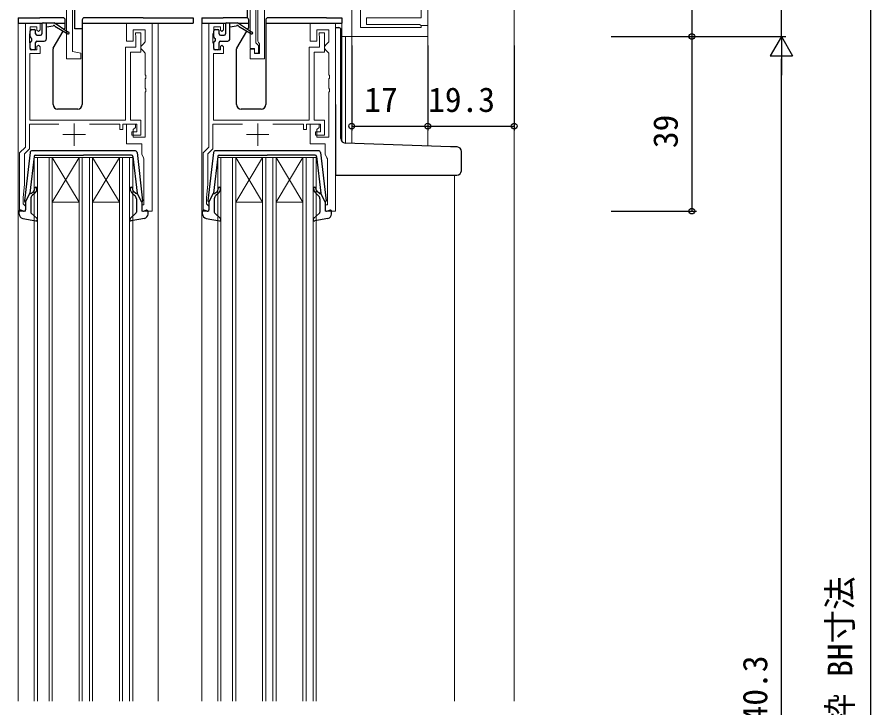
# Model space of a CAD drawing. Units: millimetres, scale not verified. Extents: x -437 to 438, y -331 to 329.
# Drawn here: x -320.2 to -129.5, y -31.3 to 123.1 of the extents above; entities that cross this region are included whole.
import ezdxf
from ezdxf.enums import TextEntityAlignment as Align

# ---------------------------------------------------------------- set-up
doc = ezdxf.new("R2010")
doc.units = ezdxf.units.MM
doc.header["$LTSCALE"] = 2
doc.layers.add('0-2_YKK_11', color=7, linetype='Continuous', lineweight=18)
doc.layers.add('0-4_YKK_12', color=2, linetype='Continuous', lineweight=18)
doc.layers.add('0-5_YKK_13', color=4, linetype='Continuous')
doc.layers.add('0-7_YKK_D', color=6, linetype='Continuous')
doc.styles.add('ＭＳ ゴシック', font='')
doc.styles.get('ＭＳ ゴシック').set_extended_font_data('MS Gothic')

msp = doc.modelspace()

# ---------------------------------------------------------------- linework, layer by layer
at = {"layer": '0-2_YKK_11'}
for p, q in [((-307.5, 99.3), (-307.5, 94.3)), ((-266.5, 99.3), (-266.5, 94.3)), ((-310, 96.8), (-305, 96.8)), ((-269, 96.8), (-264, 96.8))]:
    msp.add_line(p, q, dxfattribs=at)
at = {"layer": '0-2_YKK_11', "color": 211}
for points in [[(-268.2, 136.5), (-269.7, 136.5), (-269.7, 137.2), (-268.2, 137.2), (-268.2, 140.299), (-272.013, 140.7), (-307.9, 140.7), (-307.9, 137.2), (-306.4, 137.2), (-306.4, 136.5), (-307.9, 136.5), (-307.9, 115.335), (-306, 115), (-306, 113.7), (-309.2, 113.7), (-309.2, 134.4), (-312.2, 134.4), (-312.2, 135.1), (-309.2, 135.1), (-309.2, 140.7), (-328.3, 140.7)], [(-266.9, 137), (-266.9, 117.3), (-266.6, 117), (-266.3, 116.7), (-266.3, 115), (-267.2, 115), (-267.2, 116), (-268.2, 116), (-268.2, 136.5)], [(-265, 134.679), (-265, 113.7), (-268.2, 113.7), (-268.2, 115.9), (-267.2, 115.9), (-267.2, 114.9), (-266.1, 114.9), (-266.1, 117.1), (-266.3, 117.383), (-266.5, 117.666), (-266.5, 135.3)], [(-243.5, 135), (-243.5, 120.7), (-230, 120.7), (-230, 121.2), (-228.5, 121.2), (-228.5, 118.7), (-245.5, 118.7), (-245.5, 133.5)], [(-228.5, 134.2), (-228.5, 121.2), (-230, 121.2), (-230.346, 121.4), (-242.2, 121.4), (-242.2, 122.9), (-230, 122.9), (-230, 134.2)]]:
    msp.add_lwpolyline(points, dxfattribs=at)
at = {"layer": '0-2_YKK_11'}
for points in [[(-310.898, 99.1), (-317.5, 99.1), (-317.5, 93.627), (-318.6, 92.527), (-318.6, 85.7), (-318.9, 82.7), (-318.9, 81.3), (-318.7, 81.1), (-318.4, 80.8), (-318.4, 79.7), (-319.7, 79.7), (-319.7, 92.7), (-318.4, 94), (-318.4, 121.7), (-315.1, 121.7), (-315.1, 120.2), (-315.5, 119.8), (-315.8, 120.1), (-315.8, 120.9), (-317.3, 120.9), (-317.3, 119.7), (-317.4, 119.476), (-317.5, 119.253), (-317.5, 117.347), (-317.4, 117.124), (-317.3, 116.9), (-317.3, 115.7), (-315.8, 115.7), (-315.8, 116.5), (-315.5, 116.8), (-315.1, 116.4), (-315.1, 114.9), (-317.4, 114.9), (-317.4, 100), (-296, 100), (-296, 116.3), (-293.7, 116.3), (-293.7, 118.768), (-293.75, 118.934), (-293.8, 119.1)], [(-269.898, 99.1), (-276.5, 99.1), (-276.5, 93.627), (-277.6, 92.527), (-277.6, 85.7), (-277.9, 82.7), (-277.9, 81.3), (-277.7, 81.1), (-277.4, 80.8), (-277.4, 79.7), (-278.7, 79.7), (-278.7, 92.7), (-277.4, 94), (-277.4, 121.7), (-274.1, 121.7), (-274.1, 120.2), (-274.5, 119.8), (-274.8, 120.1), (-274.8, 120.9), (-276.3, 120.9), (-276.3, 119.7), (-276.4, 119.476), (-276.5, 119.253), (-276.5, 117.347), (-276.4, 117.124), (-276.3, 116.9), (-276.3, 115.7), (-274.8, 115.7), (-274.8, 116.5), (-274.5, 116.8), (-274.1, 116.4), (-274.1, 114.9), (-276.4, 114.9), (-276.4, 100), (-255, 100), (-255, 116.3), (-252.7, 116.3), (-252.7, 118.768), (-252.75, 118.934), (-252.8, 119.1)], [(-293.8, 119.1), (-293.8, 119.5), (-292.6, 119.5), (-292.6, 115.2), (-294.9, 115.2), (-294.9, 100), (-292.6, 100), (-292.6, 96.7), (-294.6, 96.7), (-294.6, 97.4), (-293.5, 97.4), (-293.5, 99.1), (-296.6, 99.1), (-296.6, 97.9), (-297.3, 97.9), (-297.3, 99.1), (-304.101, 99.1)], [(-252.8, 119.1), (-252.8, 119.5), (-251.6, 119.5), (-251.6, 115.2), (-253.9, 115.2), (-253.9, 100), (-251.6, 100), (-251.6, 96.7), (-253.6, 96.7), (-253.6, 97.4), (-252.5, 97.4), (-252.5, 99.1), (-255.6, 99.1), (-255.6, 97.9), (-256.3, 97.9), (-256.3, 99.1), (-263.101, 99.1)]]:
    msp.add_lwpolyline(points, dxfattribs=at)
for points in [[(-290.1, 79.7), (-290.1, 121.7), (-295.8, 121.7), (-295.8, 117.7), (-294.3, 117.7), (-294.3, 120.2), (-291.6, 120.2), (-291.6, 117.5), (-292.1, 117), (-292.6, 116.5), (-292.6, 116), (-292.1, 115.5), (-291.6, 115), (-291.6, 110.158), (-291.48, 109.975), (-291.48, 109.425), (-291.6, 109.242), (-291.6, 107.158), (-291.48, 106.975), (-291.48, 106.425), (-291.6, 106.242), (-291.6, 96.2), (-294.3, 96.2), (-294.3, 97.9), (-293.8, 98.4), (-293.8, 99.1), (-295.8, 99.1), (-295.8, 94.7), (-292.4, 94.7), (-292.4, 92.4), (-292.015, 91.612), (-291.9, 91.375), (-291.9, 81.1), (-292.4, 81.1), (-292.4, 79.7)], [(-249.1, 79.7), (-249.1, 121.7), (-254.8, 121.7), (-254.8, 117.7), (-253.3, 117.7), (-253.3, 120.2), (-250.6, 120.2), (-250.6, 117.5), (-251.1, 117), (-251.6, 116.5), (-251.6, 116), (-251.1, 115.5), (-250.6, 115), (-250.6, 110.158), (-250.48, 109.975), (-250.48, 109.425), (-250.6, 109.242), (-250.6, 107.158), (-250.48, 106.975), (-250.48, 106.425), (-250.6, 106.242), (-250.6, 96.2), (-253.3, 96.2), (-253.3, 97.9), (-252.8, 98.4), (-252.8, 99.1), (-254.8, 99.1), (-254.8, 94.7), (-251.4, 94.7), (-251.4, 92.4), (-251.015, 91.612), (-250.9, 91.375), (-250.9, 81.1), (-251.4, 81.1), (-251.4, 79.7)]]:
    msp.add_lwpolyline(points, close=True, dxfattribs=at)
at = {"layer": '0-4_YKK_12'}
for p, q in [((-209.2, 134.5), (-209.2, -29.8)), ((-320, 121.7), (-320, -29.8)), ((-288.7, 121.7), (-288.7, -29.8)), ((-279, 121.7), (-279, -29.8)), ((-247.7, 121.7), (-247.7, 95.305)), ((-245.2, 118.7), (-247.7, 118.7)), ((-246.9, 118.7), (-246.9, 94.905)), ((-245.5, 118.7), (-245.5, 94.856)), ((-228.5, 119), (-228.5, 94.262)), ((-316.4, 91.7), (-313.4, 91.7)), ((-316.4, -29.8), (-316.4, 91.7)), ((-315.7, 91.7), (-315.7, -29.8)), ((-297.4, 91.7), (-313.4, 91.7)), ((-313.1, -29.8), (-313.1, 91.7)), ((-306.412, 91.7), (-312.412, 81.7)), ((-312.412, 91.7), (-306.412, 81.7)), ((-312.4, 91.7), (-312.4, -29.8)), ((-306.4, -29.8), (-306.4, 91.7)), ((-305.7, 91.7), (-305.7, -29.8)), ((-304.1, -29.8), (-304.1, 91.7)), ((-303.4, 91.7), (-303.4, -29.8)), ((-297.4, 91.7), (-303.4, 81.7)), ((-303.4, 91.7), (-297.4, 81.7)), ((-297.4, 91.7), (-294.4, 91.7)), ((-297.4, -29.8), (-297.4, 91.7)), ((-296.7, 91.7), (-296.7, -29.8)), ((-295.1, -29.8), (-295.1, 91.7)), ((-294.4, 91.7), (-294.4, -29.8)), ((-275.4, 91.7), (-272.4, 91.7)), ((-275.4, -29.8), (-275.4, 91.7)), ((-274.7, 91.7), (-274.7, -29.8)), ((-256.4, 91.7), (-272.4, 91.7)), ((-272.1, -29.8), (-272.1, 91.7)), ((-265.412, 91.7), (-271.412, 81.7)), ((-271.412, 91.7), (-265.412, 81.7)), ((-271.4, 91.7), (-271.4, -29.8)), ((-265.4, -29.8), (-265.4, 91.7)), ((-264.7, 91.7), (-264.7, -29.8)), ((-263.1, -29.8), (-263.1, 91.7)), ((-262.4, 91.7), (-262.4, -29.8)), ((-256.4, 91.7), (-262.4, 81.7)), ((-262.4, 91.7), (-256.4, 81.7)), ((-256.4, 91.7), (-253.4, 91.7)), ((-256.4, -29.8), (-256.4, 91.7)), ((-255.7, 91.7), (-255.7, -29.8)), ((-254.1, -29.8), (-254.1, 91.7)), ((-253.4, 91.7), (-253.4, -29.8)), ((-222.5, 87.7), (-222.5, -29.8)), ((-306.412, 81.7), (-312.412, 81.7)), ((-297.4, 81.7), (-303.4, 81.7)), ((-265.412, 81.7), (-271.412, 81.7)), ((-256.4, 81.7), (-262.4, 81.7))]:
    msp.add_line(p, q, dxfattribs=at)
at = {"layer": '0-5_YKK_13'}
for p, q in [((-268.75, 122.836), (-268.75, 132.404)), ((-320, 122.9), (-320, 121.7)), ((-320, 122.9), (-317.3, 122.9)), ((-317.3, 122.9), (-315.2, 122.9)), ((-310, 122.9), (-315.2, 122.9)), ((-309.5, 120.757), (-309.5, 122.4)), ((-305.7, 122.4), (-305.7, 103.5)), ((-292.1, 122.9), (-305.2, 122.9)), ((-292.1, 122.9), (-280.9, 122.9)), ((-280.9, 122.9), (-280.9, 121.7)), ((-279, 122.9), (-279, 121.7)), ((-279, 122.9), (-276.3, 122.9)), ((-276.3, 122.9), (-274.2, 122.9)), ((-269, 122.9), (-274.2, 122.9)), ((-268.5, 120.757), (-268.5, 122.4)), ((-264.7, 122.4), (-264.7, 103.5)), ((-251.1, 122.9), (-264.2, 122.9)), ((-251.1, 122.9), (-247.7, 122.9)), ((-247.7, 122.9), (-247.7, 121.7)), ((-320, 121.7), (-314.62, 121.7)), ((-317, 120.3), (-316.4, 120.3)), ((-314.7, 121.497), (-314.7, 119.3)), ((-314.4, 121.797), (-312.001, 121.797)), ((-313.7, 118.2), (-313.7, 121.797)), ((-312.201, 120.997), (-313.7, 120.797)), ((-308.901, 119.67), (-312.001, 121.797)), ((-311.86, 121.7), (-309.5, 121.7)), ((-311.801, 120.997), (-308.901, 119.324)), ((-309.746, 120.25), (-309.54, 120.607)), ((-305.7, 121.7), (-280.9, 121.7)), ((-279, 121.7), (-273.62, 121.7)), ((-276, 120.3), (-275.4, 120.3)), ((-273.7, 121.497), (-273.7, 119.3)), ((-273.4, 121.797), (-271.001, 121.797)), ((-272.7, 118.2), (-272.7, 121.797)), ((-271.201, 120.997), (-272.7, 120.797)), ((-267.901, 119.67), (-271.001, 121.797)), ((-270.86, 121.7), (-268.5, 121.7)), ((-270.801, 120.997), (-267.901, 119.324)), ((-268.746, 120.25), (-268.54, 120.607)), ((-264.7, 121.7), (-247.7, 121.7)), ((-249.099, 120.7), (-248.4, 120.7)), ((-247.9, 95.905), (-247.9, 120.2)), ((-317.3, 118.6), (-317.3, 120)), ((-317, 118.3), (-317, 117.7)), ((-316.1, 119.3), (-316.1, 120)), ((-315.8, 119), (-315, 119)), ((-312.16, 116.07), (-309.936, 119.921)), ((-276.3, 118.6), (-276.3, 120)), ((-276, 118.3), (-276, 117.7)), ((-275.1, 119.3), (-275.1, 120)), ((-274.8, 119), (-274, 119)), ((-271.16, 116.07), (-268.936, 119.921)), ((-317.3, 116), (-317.3, 117.4)), ((-316.1, 116), (-316.1, 117.4)), ((-315.8, 117.7), (-314.2, 117.7)), ((-276.3, 116), (-276.3, 117.4)), ((-275.1, 116), (-275.1, 117.4)), ((-274.8, 117.7), (-273.2, 117.7)), ((-316.4, 115.7), (-317, 115.7)), ((-312.2, 103.5), (-312.2, 115.92)), ((-275.4, 115.7), (-276, 115.7)), ((-271.2, 103.5), (-271.2, 115.92)), ((-249.1, 103.527), (-249.1, 88.7)), ((-306.7, 102.5), (-311.2, 102.5)), ((-265.7, 102.5), (-270.2, 102.5)), ((-223.412, 94.084), (-246.935, 94.906)), ((-221.965, 94.034), (-223.412, 94.084)), ((-317.351, 92.758), (-318.598, 82.017)), ((-316.431, 91.935), (-317.386, 83.7)), ((-293.945, 93.2), (-316.854, 93.2)), ((-316.133, 92.2), (-305.4, 92.2)), ((-294.667, 92.2), (-305.4, 92.2)), ((-294.369, 91.935), (-293.413, 83.7)), ((-293.448, 92.758), (-292.202, 82.017)), ((-276.351, 92.758), (-277.598, 82.017)), ((-275.431, 91.935), (-276.386, 83.7)), ((-252.945, 93.2), (-275.854, 93.2)), ((-275.133, 92.2), (-264.4, 92.2)), ((-253.667, 92.2), (-264.4, 92.2)), ((-253.369, 91.935), (-252.413, 83.7)), ((-252.448, 92.758), (-251.202, 82.017)), ((-221, 88.7), (-221, 93.034)), ((-249.1, 88.7), (-249.1, 87.7)), ((-249.1, 87.7), (-223.447, 87.7)), ((-223.447, 87.7), (-222, 87.7)), ((-317.04, 83.687), (-316.657, 84.008)), ((-293.759, 83.687), (-294.143, 84.008)), ((-276.04, 83.687), (-275.657, 84.008)), ((-252.759, 83.687), (-253.143, 84.008)), ((-318.4, 81.7), (-317.386, 83.7)), ((-317.2, 82.434), (-317.2, 79.432)), ((-316.336, 83.625), (-316.843, 83.2)), ((-294.464, 83.625), (-293.957, 83.2)), ((-293.6, 82.434), (-293.6, 79.432)), ((-292.4, 81.7), (-293.413, 83.7)), ((-277.4, 81.7), (-276.386, 83.7)), ((-276.2, 82.434), (-276.2, 79.432)), ((-275.336, 83.625), (-275.843, 83.2)), ((-253.464, 83.625), (-252.957, 83.2)), ((-252.6, 82.434), (-252.6, 79.432)), ((-251.4, 81.7), (-252.413, 83.7)), ((-318.4, 81.7), (-318.4, 80)), ((-292.4, 81.7), (-292.4, 80)), ((-277.4, 81.7), (-277.4, 80)), ((-251.4, 81.7), (-251.4, 80)), ((-319.8, 79.032), (-319.8, 79.6)), ((-318.78, 79.711), (-319.419, 79.889)), ((-317.102, 79.211), (-315.798, 78.022)), ((-293.698, 79.211), (-295.002, 78.022)), ((-292.019, 79.711), (-291.38, 79.889)), ((-291, 79.032), (-291, 79.6)), ((-278.8, 79.032), (-278.8, 79.6)), ((-277.78, 79.711), (-278.419, 79.889)), ((-276.102, 79.211), (-274.798, 78.022)), ((-252.698, 79.211), (-254.002, 78.022)), ((-251.019, 79.711), (-250.38, 79.889)), ((-250, 79.032), (-250, 79.6)), ((-318.982, 78.048), (-316.054, 77.505)), ((-291.817, 78.048), (-294.745, 77.505)), ((-277.982, 78.048), (-275.054, 77.505)), ((-250.817, 78.048), (-253.745, 77.505))]:
    msp.add_line(p, q, dxfattribs=at)
msp.add_lwpolyline([(-305.696, 120.404), (-307.35, 120.404), (-307.35, 132.404)], dxfattribs=at)
for centre, radius, start, end in [((-310, 122.4), 0.5, 0, 90), ((-305.2, 122.4), 0.5, 90, 180), ((-269, 122.4), 0.5, 0, 90), ((-264.2, 122.4), 0.5, 90, 180), ((-317, 120), 0.3, 90, 180), ((-316.4, 120), 0.3, 0, 90), ((-314.4, 121.497), 0.3, 90, 180), ((-312.001, 120.997), 0.2, 0, 180), ((-309.8, 120.757), 0.3, 330, 0), ((-276, 120), 0.3, 90, 180), ((-275.4, 120), 0.3, 0, 90), ((-273.4, 121.497), 0.3, 90, 180), ((-271.001, 120.997), 0.2, 0, 180), ((-268.8, 120.757), 0.3, 330, 0), ((-248.4, 120.2), 0.5, 0, 90), ((-317, 118.6), 0.3, 180, 270), ((-315.8, 119.3), 0.3, 180, 270), ((-315, 119.3), 0.3, 270, 0), ((-308.801, 119.497), 0.2, 240.01406, 120.01406), ((-276, 118.6), 0.3, 180, 270), ((-274.8, 119.3), 0.3, 180, 270), ((-274, 119.3), 0.3, 270, 0), ((-267.801, 119.497), 0.2, 240.01406, 120.01406), ((-317, 117.4), 0.3, 90, 180), ((-315.8, 117.4), 0.3, 90, 180), ((-314.2, 118.2), 0.5, 270, 0), ((-276, 117.4), 0.3, 90, 180), ((-274.8, 117.4), 0.3, 90, 180), ((-273.2, 118.2), 0.5, 270, 0), ((-317, 116), 0.3, 180, 270), ((-316.4, 116), 0.3, 270, 0), ((-311.9, 115.92), 0.3, 150, 180), ((-276, 116), 0.3, 180, 270), ((-275.4, 116), 0.3, 270, 0), ((-270.9, 115.92), 0.3, 150, 180), ((-311.2, 103.5), 1, 180, 270), ((-306.7, 103.5), 1, 270, 0), ((-270.2, 103.5), 1, 180, 270), ((-265.7, 103.5), 1, 270, 0), ((-246.9, 95.905), 1, 180, 268), ((-222, 93.034), 1, 0, 88), ((-316.854, 92.7), 0.5, 90, 173.37911), ((-316.133, 91.9), 0.3, 90, 173.37911), ((-294.667, 91.9), 0.3, 6.62089, 90), ((-293.945, 92.7), 0.5, 6.62089, 90), ((-275.854, 92.7), 0.5, 90, 173.37911), ((-275.133, 91.9), 0.3, 90, 173.37911), ((-253.667, 91.9), 0.3, 6.62089, 90), ((-252.945, 92.7), 0.5, 6.62089, 90), ((-222, 88.7), 1, 270, 0), ((-317.3, 84.774), 1, 310.00001, 0), ((-317.3, 84.774), 1.5, 310.00001, 0), ((-316.05, 84.774), 0.25, 0, 180), ((-294.75, 84.774), 0.25, 0, 180), ((-293.5, 84.774), 1.5, 180, 229.99999), ((-293.5, 84.774), 1, 180, 229.99999), ((-276.3, 84.774), 1, 310.00001, 0), ((-276.3, 84.774), 1.5, 310.00001, 0), ((-275.05, 84.774), 0.25, 0, 180), ((-253.75, 84.774), 0.25, 0, 180), ((-252.5, 84.774), 1.5, 180, 229.99999), ((-252.5, 84.774), 1, 180, 229.99999), ((-317.169, 83.84), 0.2, 173.37911, 310.00001), ((-316.2, 82.434), 1, 130.00001, 180), ((-294.6, 82.434), 1, 360, 49.99999), ((-293.631, 83.84), 0.2, 229.99999, 6.62089), ((-276.169, 83.84), 0.2, 173.37911, 310.00001), ((-275.2, 82.434), 1, 130.00001, 180), ((-253.6, 82.434), 1, 360, 49.99999), ((-252.631, 83.84), 0.2, 229.99999, 6.62089), ((-318.3, 81.983), 0.3, 173.37911, 250.52878), ((-292.5, 81.983), 0.3, 289.47122, 6.62089), ((-277.3, 81.983), 0.3, 173.37911, 250.52878), ((-251.5, 81.983), 0.3, 289.47122, 6.62089), ((-319.5, 79.6), 0.3, 74.43464, 180), ((-318.8, 79.032), 1, 180, 259.48786), ((-318.7, 80), 0.3, 254.43464, 0), ((-316.9, 79.432), 0.3, 180, 227.64469), ((-293.9, 79.432), 0.3, 312.35531, 360), ((-292.1, 80), 0.3, 180, 285.56536), ((-292, 79.032), 1, 280.51214, 0), ((-291.3, 79.6), 0.3, 0, 105.56536), ((-278.5, 79.6), 0.3, 74.43464, 180), ((-277.8, 79.032), 1, 180, 259.48786), ((-277.7, 80), 0.3, 254.43464, 0), ((-275.9, 79.432), 0.3, 180, 227.64469), ((-252.9, 79.432), 0.3, 312.35531, 360), ((-251.1, 80), 0.3, 180, 285.56536), ((-251, 79.032), 1, 280.51214, 0), ((-250.3, 79.6), 0.3, 0, 105.56536), ((-316, 77.8), 0.3, 259.48786, 47.64469), ((-294.8, 77.8), 0.3, 132.35531, 280.51214), ((-275, 77.8), 0.3, 259.48786, 47.64469), ((-253.8, 77.8), 0.3, 132.35531, 280.51214)]:
    msp.add_arc(centre, radius, start, end, dxfattribs=at)
at = {"layer": '0-7_YKK_D'}
for p, q in [((-149.5, 118.7), (-149.5, 155.4)), ((-129.5, -179.903), (-129.5, 150.4)), ((-169.5, 134.2), (-169.5, 118.7)), ((-187.502, 118.7), (-168.5, 118.7)), ((-187.502, 118.7), (-168.5, 118.7)), ((-187.502, 118.7), (-148.5, 118.7)), ((-187.502, 118.7), (-148.5, 118.7)), ((-169.5, 118.7), (-169.5, 79.7)), ((-149.5, 118.7), (-152, 114.37)), ((-149.5, 118.7), (-147, 114.37)), ((-149.5, 118.7), (-149.5, 110.04)), ((-245.5, 116.7), (-245.5, 97.7)), ((-228.5, 116.7), (-228.5, 97.7)), ((-228.5, 116.7), (-228.5, 97.7)), ((-209.2, 116.7), (-209.2, 97.7)), ((-152, 114.37), (-147, 114.37)), ((-149.5, -176.3), (-149.5, 113.7)), ((-245.5, 98.7), (-228.5, 98.7)), ((-228.5, 98.7), (-209.2, 98.7)), ((-187.502, 79.7), (-168.5, 79.7))]:
    msp.add_line(p, q, dxfattribs=at)
for centre in [(-169.5, 118.7), (-169.5, 118.7), (-245.5, 98.7), (-228.5, 98.7), (-228.5, 98.7), (-209.2, 98.7), (-169.5, 79.7)]:
    msp.add_circle(centre, 0.637, dxfattribs=at)

# ---------------------------------------------------------------- texts
at = {"layer": '0-7_YKK_D', "style": 'ＭＳ ゴシック'}
for s, p in [('17', (-242.689, 100.2)), ('19.3', (-228.438, 100.2))]:
    msp.add_text(s, height=5.499, dxfattribs=at).set_placement(p, align=Align.BOTTOM_LEFT)
for s, p in [('39', (-171, 93.767)), ('既設枠 BH寸法', (-132.022, -50.632)), ('BHn＝BH－40.3', (-151, -68.246))]:
    msp.add_text(s, height=5.499, rotation=90, dxfattribs=at).set_placement(p, align=Align.BOTTOM_LEFT)

doc.saveas('drawing.dxf')
